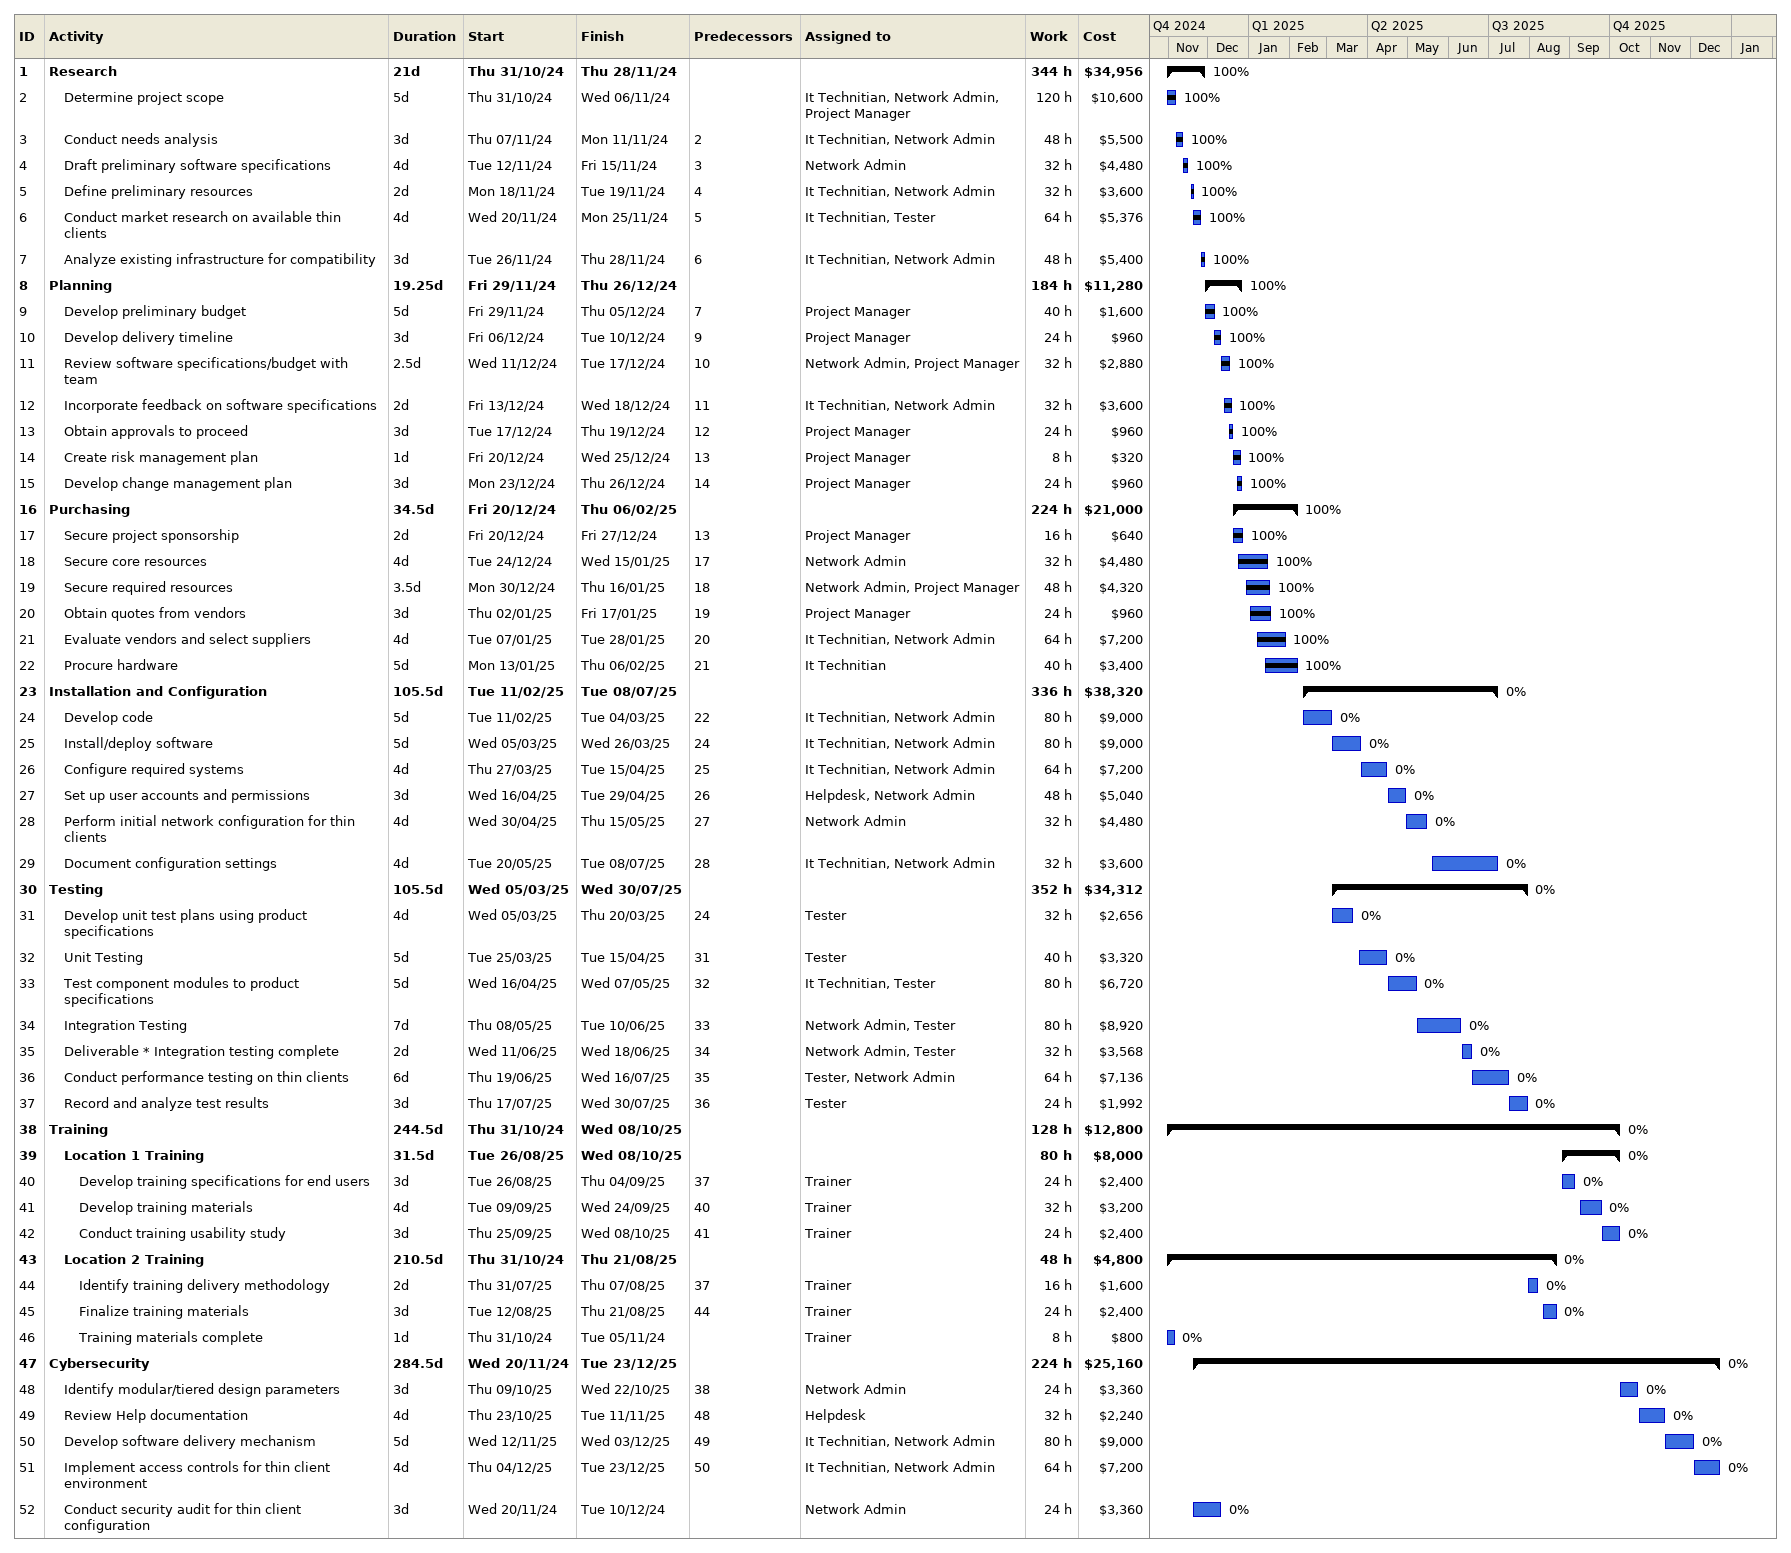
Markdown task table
| ID | Level | Task | Duration | Start | Finish | Predecessors | Resources | % complete | Work (h) | Cost ($) |
|---|---|---|---|---|---|---|---|---|---|---|
| 1 | 1 | **Research** | 21d | 2024-10-31 | 2024-11-28 |  |  | 100 | 344 | 34956 |
| 2 | 2 | Determine project scope | 5d | 2024-10-31 | 2024-11-06 |  | It Technitian, Network Admin, Project Manager | 100 | 120 | 10600 |
| 3 | 2 | Conduct needs analysis | 3d | 2024-11-07 | 2024-11-11 | 2 | It Technitian, Network Admin | 100 | 48 | 5500 |
| 4 | 2 | Draft preliminary software specifications | 4d | 2024-11-12 | 2024-11-15 | 3 | Network Admin | 100 | 32 | 4480 |
| 5 | 2 | Define preliminary resources | 2d | 2024-11-18 | 2024-11-19 | 4 | It Technitian, Network Admin | 100 | 32 | 3600 |
| 6 | 2 | Conduct market research on available thin clients | 4d | 2024-11-20 | 2024-11-25 | 5 | It Technitian, Tester | 100 | 64 | 5376 |
| 7 | 2 | Analyze existing infrastructure for compatibility | 3d | 2024-11-26 | 2024-11-28 | 6 | It Technitian, Network Admin | 100 | 48 | 5400 |
| 8 | 1 | **Planning** | 19.25d | 2024-11-29 | 2024-12-26 |  |  | 100 | 184 | 11280 |
| 9 | 2 | Develop preliminary budget | 5d | 2024-11-29 | 2024-12-05 | 7 | Project Manager | 100 | 40 | 1600 |
| 10 | 2 | Develop delivery timeline | 3d | 2024-12-06 | 2024-12-10 | 9 | Project Manager | 100 | 24 | 960 |
| 11 | 2 | Review software specifications/budget with team | 2.5d | 2024-12-11 | 2024-12-17 | 10 | Network Admin, Project Manager | 100 | 32 | 2880 |
| 12 | 2 | Incorporate feedback on software specifications | 2d | 2024-12-13 | 2024-12-18 | 11 | It Technitian, Network Admin | 100 | 32 | 3600 |
| 13 | 2 | Obtain approvals to proceed | 3d | 2024-12-17 | 2024-12-19 | 12 | Project Manager | 100 | 24 | 960 |
| 14 | 2 | Create risk management plan | 1d | 2024-12-20 | 2024-12-25 | 13 | Project Manager | 100 | 8 | 320 |
| 15 | 2 | Develop change management plan | 3d | 2024-12-23 | 2024-12-26 | 14 | Project Manager | 100 | 24 | 960 |
| 16 | 1 | **Purchasing** | 34.5d | 2024-12-20 | 2025-02-06 |  |  | 100 | 224 | 21000 |
| 17 | 2 | Secure project sponsorship | 2d | 2024-12-20 | 2024-12-27 | 13 | Project Manager | 100 | 16 | 640 |
| 18 | 2 | Secure core resources | 4d | 2024-12-24 | 2025-01-15 | 17 | Network Admin | 100 | 32 | 4480 |
| 19 | 2 | Secure required resources | 3.5d | 2024-12-30 | 2025-01-16 | 18 | Network Admin, Project Manager | 100 | 48 | 4320 |
| 20 | 2 | Obtain quotes from vendors | 3d | 2025-01-02 | 2025-01-17 | 19 | Project Manager | 100 | 24 | 960 |
| 21 | 2 | Evaluate vendors and select suppliers | 4d | 2025-01-07 | 2025-01-28 | 20 | It Technitian, Network Admin | 100 | 64 | 7200 |
| 22 | 2 | Procure hardware | 5d | 2025-01-13 | 2025-02-06 | 21 | It Technitian | 100 | 40 | 3400 |
| 23 | 1 | **Installation and Configuration** | 105.5d | 2025-02-11 | 2025-07-08 |  |  | 0 | 336 | 38320 |
| 24 | 2 | Develop code | 5d | 2025-02-11 | 2025-03-04 | 22 | It Technitian, Network Admin | 0 | 80 | 9000 |
| 25 | 2 | Install/deploy software | 5d | 2025-03-05 | 2025-03-26 | 24 | It Technitian, Network Admin | 0 | 80 | 9000 |
| 26 | 2 | Configure required systems | 4d | 2025-03-27 | 2025-04-15 | 25 | It Technitian, Network Admin | 0 | 64 | 7200 |
| 27 | 2 | Set up user accounts and permissions | 3d | 2025-04-16 | 2025-04-29 | 26 | Helpdesk, Network Admin | 0 | 48 | 5040 |
| 28 | 2 | Perform initial network configuration for thin clients | 4d | 2025-04-30 | 2025-05-15 | 27 | Network Admin | 0 | 32 | 4480 |
| 29 | 2 | Document configuration settings | 4d | 2025-05-20 | 2025-07-08 | 28 | It Technitian, Network Admin | 0 | 32 | 3600 |
| 30 | 1 | **Testing** | 105.5d | 2025-03-05 | 2025-07-30 |  |  | 0 | 352 | 34312 |
| 31 | 2 | Develop unit test plans using product specifications | 4d | 2025-03-05 | 2025-03-20 | 24 | Tester | 0 | 32 | 2656 |
| 32 | 2 | Unit Testing | 5d | 2025-03-25 | 2025-04-15 | 31 | Tester | 0 | 40 | 3320 |
| 33 | 2 | Test component modules to product specifications | 5d | 2025-04-16 | 2025-05-07 | 32 | It Technitian, Tester | 0 | 80 | 6720 |
| 34 | 2 | Integration Testing | 7d | 2025-05-08 | 2025-06-10 | 33 | Network Admin, Tester | 0 | 80 | 8920 |
| 35 | 2 | Deliverable * Integration testing complete | 2d | 2025-06-11 | 2025-06-18 | 34 | Network Admin, Tester | 0 | 32 | 3568 |
| 36 | 2 | Conduct performance testing on thin clients | 6d | 2025-06-19 | 2025-07-16 | 35 | Tester, Network Admin | 0 | 64 | 7136 |
| 37 | 2 | Record and analyze test results | 3d | 2025-07-17 | 2025-07-30 | 36 | Tester | 0 | 24 | 1992 |
| 38 | 1 | **Training** | 244.5d | 2024-10-31 | 2025-10-08 |  |  | 0 | 128 | 12800 |
| 39 | 2 | **Location 1 Training** | 31.5d | 2025-08-26 | 2025-10-08 |  |  | 0 | 80 | 8000 |
| 40 | 3 | Develop training specifications for end users | 3d | 2025-08-26 | 2025-09-04 | 37 | Trainer | 0 | 24 | 2400 |
| 41 | 3 | Develop training materials | 4d | 2025-09-09 | 2025-09-24 | 40 | Trainer | 0 | 32 | 3200 |
| 42 | 3 | Conduct training usability study | 3d | 2025-09-25 | 2025-10-08 | 41 | Trainer | 0 | 24 | 2400 |
| 43 | 2 | **Location 2 Training** | 210.5d | 2024-10-31 | 2025-08-21 |  |  | 0 | 48 | 4800 |
| 44 | 3 | Identify training delivery methodology | 2d | 2025-07-31 | 2025-08-07 | 37 | Trainer | 0 | 16 | 1600 |
| 45 | 3 | Finalize training materials | 3d | 2025-08-12 | 2025-08-21 | 44 | Trainer | 0 | 24 | 2400 |
| 46 | 3 | Training materials complete | 1d | 2024-10-31 | 2024-11-05 |  | Trainer | 0 | 8 | 800 |
| 47 | 1 | **Cybersecurity** | 284.5d | 2024-11-20 | 2025-12-23 |  |  | 0 | 224 | 25160 |
| 48 | 2 | Identify modular/tiered design parameters | 3d | 2025-10-09 | 2025-10-22 | 38 | Network Admin | 0 | 24 | 3360 |
| 49 | 2 | Review Help documentation | 4d | 2025-10-23 | 2025-11-11 | 48 | Helpdesk | 0 | 32 | 2240 |
| 50 | 2 | Develop software delivery mechanism | 5d | 2025-11-12 | 2025-12-03 | 49 | It Technitian, Network Admin | 0 | 80 | 9000 |
| 51 | 2 | Implement access controls for thin client environment | 4d | 2025-12-04 | 2025-12-23 | 50 | It Technitian, Network Admin | 0 | 64 | 7200 |
| 52 | 2 | Conduct security audit for thin client configuration | 3d | 2024-11-20 | 2024-12-10 |  | Network Admin | 0 | 24 | 3360 |
